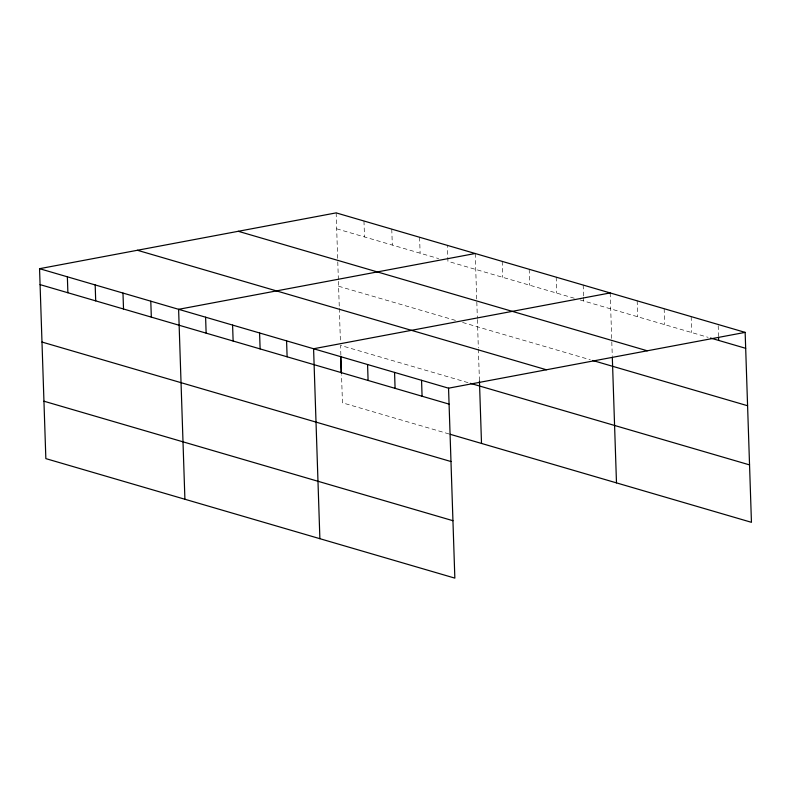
<?xml version="1.0" encoding="UTF-8"?>
<svg xmlns="http://www.w3.org/2000/svg" width="791" height="791" viewBox="0 0 791 791"><rect width="100%" height="100%" fill="white"/><g stroke="black" fill="none" stroke-linecap="round" stroke-linejoin="round"><path stroke-width="0.59" stroke-dasharray="3.96 2.97" d="M336.679 228.817L438.659 258.608M574.325 298.247L447.933 261.317L447.399 245.378M580.198 299.967L708.123 337.342M338.588 286.233L455.626 320.434M462.577 322.461L590.313 359.786M468.015 382.636L340.545 345.39L340.872 355.169M449.07 433.962L342.454 402.817L341.524 374.716M718.198 325.714L718.564 336.748M691.166 316.598L691.69 332.536M664.163 308.717L664.697 324.656M637.17 300.827L637.704 316.766M610.177 292.937L611.759 340.644M611.799 341.86L612.293 356.523M583.185 285.057L583.55 296.091M583.59 297.317L583.718 300.995M556.192 277.166L556.726 293.105M529.199 269.286L529.733 285.215M502.206 261.396L502.73 277.334M475.213 253.506L477.359 318.308M477.398 319.534L478.337 347.813M478.377 349.049L479.445 381.094M419.586 237.26L420.12 253.189M391.772 229.133L392.306 245.062M363.969 221.005L364.493 236.944M336.155 212.878L337.737 260.575M337.777 261.801L338.38 280.123M338.429 281.349L339.28 307.185M339.319 308.421L340.427 341.692"/><path stroke-width="1.19" d="M39.55 268.683L448.546 388.183L454.845 578.122L45.848 458.622L39.55 268.683L336.155 212.878L745.152 332.378L751.45 522.317L450.227 434.299M475.213 253.506L178.608 309.321L184.906 499.25M610.177 292.937L313.582 348.752L319.88 538.691M448.546 388.183L745.152 332.378M710.466 338.024L745.676 348.317M238.279 231.298L647.265 350.789M592.667 360.469L747.584 405.734M137.426 250.272L546.423 369.773M470.338 383.319L749.542 464.89M40.074 284.622L449.07 404.122M41.982 342.048L450.979 461.539M43.95 401.205L452.946 520.705M718.604 337.975L718.683 340.427M612.333 357.75L616.486 482.876M479.445 381.094L481.511 443.444M421.554 380.303L422.078 396.232M394.561 372.413L395.085 388.351M367.568 364.522L368.092 380.461M340.911 356.385L341.485 373.49M340.575 356.642L341.099 372.571M286.579 340.862L287.113 356.8M259.586 332.981L260.12 348.91M232.594 325.091L233.127 341.03M205.601 317.201L206.135 333.14M150.794 301.193L151.328 317.132M122.981 293.065L123.515 309.004M95.177 284.938L95.701 300.877M67.364 276.81L67.888 292.749"/></g></svg>
